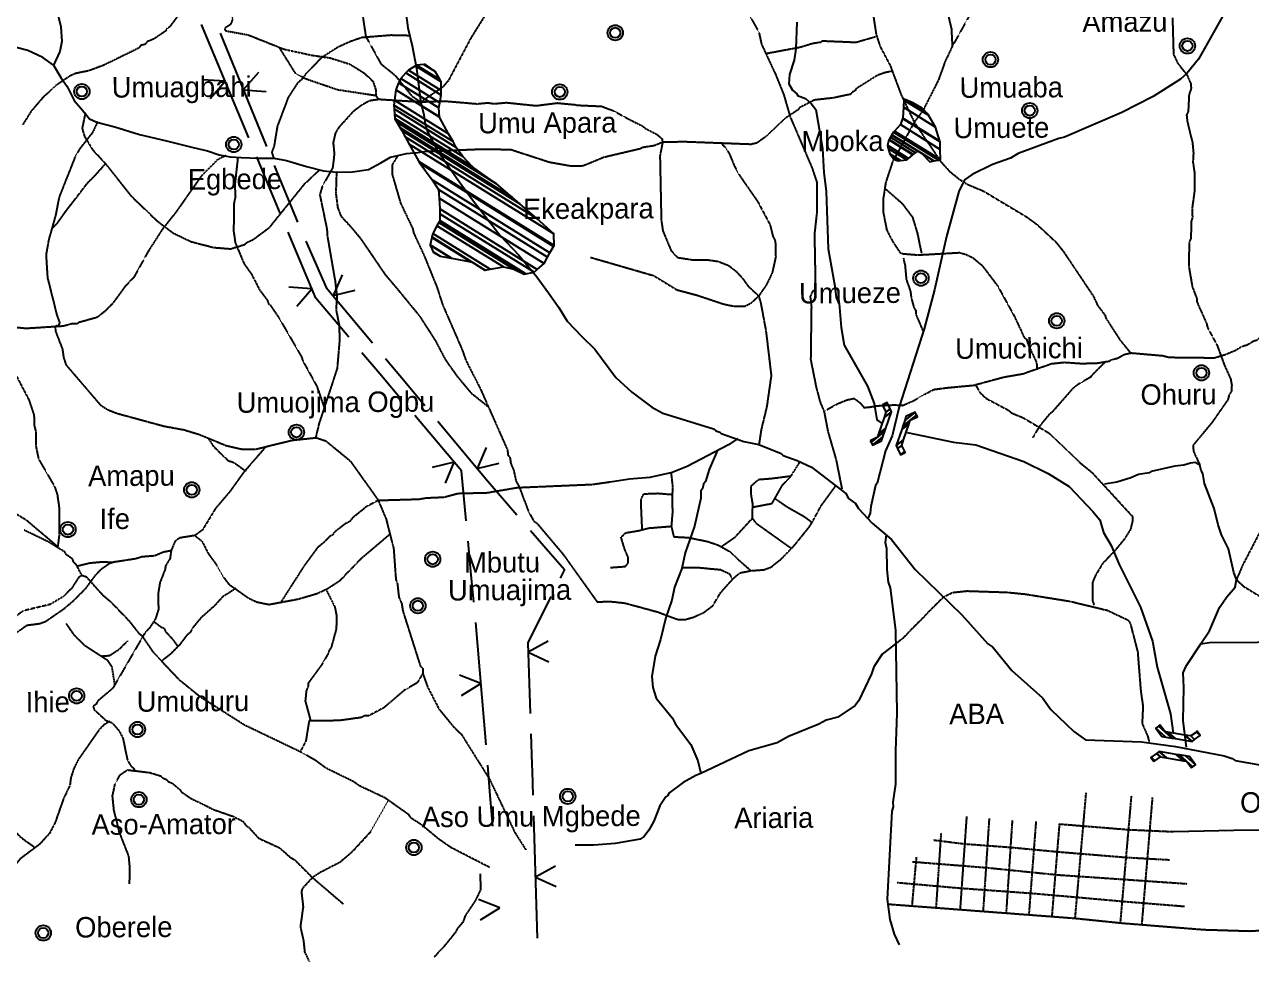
# Model space of a CAD drawing. Header units: metres. Extents: x 321186 to 621985, y 106829 to 204599.
# Drawn here: x 539041 to 551048, y 121855 to 131017 of the extents above; entities that cross this region are included whole.
import ezdxf
from ezdxf.enums import TextEntityAlignment as Align

# ---------------------------------------------------------------- set-up
doc = ezdxf.new("R2010")
doc.units = ezdxf.units.M
doc.header["$MEASUREMENT"] = 0
doc.linetypes.add('DASHED', pattern=[0.75, 0.5, -0.25])
doc.linetypes.add('HIDDEN', pattern=[0.375, 0.25, -0.125])
for name, color, linetype in [('11', 7, 'CONTINUOUS'), ('15', 7, 'CONTINUOUS'), ('18', 7, 'CONTINUOUS'), ('32', 7, 'CONTINUOUS'), ('34', 7, 'CONTINUOUS'), ('PATTERN_CLASS', 7, 'CONTINUOUS')]:
    doc.layers.add(name, color=color, linetype=linetype)
doc.styles.get("Standard").update_dxf_attribs({"font": 'txt', "height": 0.2})

# ---------------------------------------------------------------- blocks, each defined once
blk = doc.blocks.new('TOWN')
at = {"layer": '11', "color": 7, "linetype": 'Continuous'}
for radius in [75, 50]:
    blk.add_circle((0, 0), radius, dxfattribs=at)
blk = doc.blocks.new('BRIDG2')
at = {"layer": '32', "color": 7, "linetype": 'Continuous'}
mesh = blk.add_polyface(dxfattribs=at)
corners = [(-151, 73), (-222, 143), (-110, 74), (-222, 143), (-51, 74), (-131, 124), (-200, 166), (-19, 75), (-99, 124), (-187, 179), (149, 77), (70, 126), (171, 100), (128, 127), (219, 148), (176, 175), (183, 183)]
mesh.append_faces([[corners[k] for k in face] for face in [(0, 0, 2, 1), (3, 2, 4, 6), (6, 5, 9, 9), (5, 4, 7, 8), (8, 7, 10, 11), (11, 10, 12, 13), (13, 12, 14, 15), (15, 14, 16, 16)]], dxfattribs={"vtx0": -1, "vtx2": -1, "color": 7})
mesh = blk.add_polyface(dxfattribs=at)
corners = [(-183, -183), (-219, -148), (-175, -175), (-219, -148), (-171, -99), (-128, -127), (-149, -77), (-70, -126), (20, -75), (188, -179), (99, -124), (52, -74), (200, -166), (131, -124), (110, -74), (222, -143), (151, -73)]
mesh.append_faces([[corners[k] for k in face] for face in [(0, 0, 2, 3), (1, 2, 5, 4), (4, 5, 7, 6), (6, 7, 10, 8), (8, 10, 13, 11), (9, 9, 12, 13), (11, 12, 15, 14), (14, 15, 16, 16)]], dxfattribs={"vtx0": -1, "vtx2": -1, "color": 7})

msp = doc.modelspace()

# ---------------------------------------------------------------- linework, layer by layer
at = {"layer": '15', "color": 1, "linetype": 'HIDDEN'}
for p, q in [((549323, 122275), (549431, 123505)), ((549766, 122228), (549875, 123474)), ((550078, 123459), (549973, 122210)), ((548199, 122360), (548263, 123273)), ((548481, 123254), (548421, 122342)), ((548650, 122327), (548710, 123236)), ((548872, 122308), (548942, 123224)), ((549097, 122293), (549171, 123199)), ((547963, 122375), (548013, 123112)), ((547727, 122391), (547771, 122873))]:
    msp.add_line(p, q, dxfattribs=at)
at = {"layer": '15', "color": 1, "linetype": 'DASHED'}
for points in [[(544259, 132646), (544106, 132201), (543974, 131931), (543922, 131747), (543804, 131480), (543624, 131199), (543582, 131163), (543409, 130886), (543189, 130470), (543134, 130406), (542919, 130258)], [(541865, 132460), (541808, 132284), (541791, 132267), (541784, 132193), (541768, 132144), (541760, 132033), (541776, 131945), (541832, 131850), (541908, 131774), (542041, 131665), (542170, 131577), (542228, 131514), (542321, 131298), (542380, 130901), (542529, 130632), (542665, 130523), (542830, 130320), (542919, 130258)], [(548017, 132183), (548031, 132080), (548079, 131922), (548081, 131854), (548067, 131767), (548017, 131650), (547999, 131530), (548034, 131321), (548055, 131271), (548071, 131143), (548111, 130977), (548120, 130804)], [(547319, 131288), (547375, 130922), (547412, 130806), (547514, 130613), (547617, 130336), (547749, 130059), (548005, 129680), (548092, 129583), (548185, 129507), (548266, 129456), (548427, 129388), (548848, 129136), (548951, 129060), (549138, 128886), (549206, 128800), (549501, 128360), (549543, 128270), (549616, 128173), (549623, 128146), (549762, 127932), (549867, 127803)], [(540618, 131205), (540460, 130993), (540434, 130979), (540421, 130953), (540305, 130875), (540241, 130850), (540220, 130823), (540180, 130814), (540157, 130786), (539815, 130619), (539669, 130565), (539538, 130538), (539487, 130515), (539340, 130416), (539215, 130297), (539107, 130171), (539024, 130040)], [(548341, 131202), (548120, 130804), (548049, 130654), (547984, 130473), (547830, 130170), (547749, 130064), (547535, 129674), (547468, 129470), (547444, 129312), (547445, 129177), (547478, 129009), (547535, 128898), (547608, 128788), (547632, 128777), (547784, 128764), (548190, 128787), (548248, 128772), (548320, 128738), (548413, 128660), (548564, 128461), (548732, 128155), (548824, 127956), (548846, 127941), (548863, 127886), (548945, 127712), (548949, 127638)], [(546137, 131104), (546228, 130941), (546253, 130825), (546389, 130533), (546470, 130333), (546533, 130116), (546749, 129612), (546795, 129473), (546795, 129186), (546771, 128968), (546781, 128432), (546751, 128404), (546730, 128358), (546741, 128258), (546734, 127739), (546788, 127470), (546829, 127317), (546864, 127238), (546904, 127033), (546982, 126764), (547040, 126474)], [(550275, 131082), (550285, 130726), (550327, 130638), (550417, 130523), (550455, 130438), (550457, 130390), (550437, 130330), (550429, 130169), (550413, 130133), (550420, 130068), (550471, 129860), (550480, 129762), (550475, 129672), (550489, 129577), (550490, 129387), (550467, 129218), (550470, 129130), (550459, 129093), (550455, 128926), (550438, 128888), (550435, 128650), (550469, 128454), (550513, 128336), (550515, 128303), (550608, 128095), (550619, 128051), (550712, 127880), (550786, 127679), (550844, 127552), (550855, 127489), (550851, 127428), (550829, 127397), (550817, 127347), (550660, 127123), (550476, 126901), (550481, 126842), (550543, 126709)], [(542802, 130908), (542627, 130912), (542340, 130889), (542225, 130849), (542111, 130797), (541946, 130693), (541784, 130522), (541765, 130491), (541712, 130444), (541620, 130302), (541515, 130024), (541482, 129825), (541460, 129768), (541479, 129711)], [(547369, 130896), (547177, 130841), (546844, 130855), (546833, 130843), (546758, 130832), (546629, 130793), (546295, 130731)], [(547533, 130561), (547451, 130544), (547384, 130518), (547178, 130389), (547170, 130371), (547143, 130358), (547124, 130335), (546954, 130299), (546772, 130279), (546626, 130205), (546610, 130183), (546477, 130095), (546292, 129919), (546207, 129858), (546148, 129845), (545488, 129870), (545285, 129865), (545202, 129832), (545090, 129814), (545065, 129801), (544708, 129717), (544506, 129634)], [(542919, 130258), (542508, 130284), (542417, 130271), (542344, 130231), (542259, 130168), (542117, 130012), (542083, 129957), (542061, 129863), (542072, 129751), (542056, 129616), (541955, 129436), (541930, 129353), (542000, 129015), (542004, 128948), (542080, 128509), (542098, 128353), (542089, 128227), (542119, 128083), (542124, 127936), (542100, 127654), (541922, 127113), (541890, 126979)], [(544443, 130229), (544256, 130247), (544046, 130221), (543755, 130251), (543639, 130240), (543575, 130249), (543471, 130239), (543152, 130266), (542919, 130258)], [(544443, 130229), (544688, 130218), (544805, 130174), (544951, 130094), (545082, 130029), (545118, 130000), (545223, 129947), (545279, 129902), (545285, 129865)], [(539754, 130063), (539706, 129961), (539579, 129799), (539537, 129727), (539379, 129329), (539346, 129158), (539308, 129021), (539279, 128921), (539251, 128767), (539265, 128542), (539356, 128178), (539383, 128104), (539377, 128081), (539340, 128062), (539346, 128012), (539411, 127844), (539423, 127759), (539447, 127689), (539783, 127297), (539858, 127249), (539954, 127213), (540402, 127091), (540602, 127054), (540747, 127010), (541014, 126900), (541173, 126864), (541300, 126864), (541659, 126952), (541895, 126977), (541989, 126946), (542228, 126750), (542499, 126370), (542580, 126180), (542653, 125890), (542675, 125586), (542688, 125561), (542704, 125418), (542731, 125356), (542743, 125282), (542915, 124741), (542938, 124719), (542938, 124670), (542985, 124540), (543096, 124324), (543245, 124143), (543315, 124077), (543592, 123636), (543839, 123116), (543947, 122946)], [(539636, 130152), (539604, 130002), (539628, 129922), (539708, 129791), (539826, 129665), (540085, 129339), (540340, 129095), (540494, 128979), (540671, 128894), (540893, 128837), (541057, 128824), (541194, 128866), (541214, 128885), (541278, 128914), (541438, 129033), (541784, 129461), (541925, 129593)], [(545285, 129865), (545259, 129734), (545272, 129103), (545288, 128998), (545368, 128807), (545432, 128739), (545584, 128716), (545731, 128715), (545828, 128702), (545929, 128662), (546005, 128603), (546065, 128539), (546115, 128468), (546225, 128361)], [(545867, 129847), (545904, 129811), (545942, 129746), (545988, 129632), (546040, 129539), (546212, 129292), (546336, 129061), (546364, 128949), (546388, 128898), (546392, 128744), (546357, 128587), (546300, 128470), (546225, 128361), (546243, 128305), (546296, 128023), (546348, 127585), (546305, 127285), (546249, 127050), (546228, 126910)], [(541010, 129735), (540931, 129696), (540772, 129537), (540518, 129176), (540394, 129021), (540252, 128801), (540112, 128548), (540022, 128452), (539908, 128295), (539828, 128213), (539751, 128153), (539573, 128103), (539557, 128091), (539508, 128091), (539421, 128067), (539057, 128044), (538895, 128059)], [(541128, 129716), (541098, 129447), (541104, 129336), (541089, 129261), (541087, 128995), (541103, 128882), (541190, 128677), (541262, 128576), (541343, 128419), (541415, 128325), (541430, 128282), (541445, 128274), (541529, 128151), (541754, 127763), (541763, 127730), (541901, 127480), (541978, 127257)], [(542696, 129739), (542640, 129649), (542637, 129558), (542720, 129272), (542840, 129021), (542849, 128977), (542949, 128763), (543076, 128450), (543133, 128275), (543324, 127836), (543357, 127740), (543508, 127441), (543768, 126854), (543771, 126807), (543791, 126787), (543799, 126726), (543827, 126659), (543851, 126551), (543879, 126502), (543973, 126254), (544023, 126163), (544057, 126138), (544312, 125836), (544644, 125372)], [(544506, 129634), (544387, 129632), (544178, 129669), (543797, 129793), (543478, 129795), (543072, 129778)], [(547462, 129414), (547629, 129268), (547731, 129132), (547779, 128973), (547818, 128780)], [(544579, 128741), (545198, 128562), (545425, 128423), (545624, 128370), (545885, 128283), (545980, 128264), (546090, 128263), (546153, 128294), (546225, 128361)], [(547641, 128732), (547657, 128666), (547670, 128524), (547710, 128410), (547718, 128345), (547747, 128241), (547763, 128222), (547765, 128180), (547837, 128012)], [(551882, 128144), (551751, 128188), (551559, 128138), (551401, 128077), (551243, 127990), (551115, 127944), (551100, 127929), (551071, 127921), (551006, 127882), (550952, 127866), (550896, 127831), (550795, 127788), (550685, 127755), (550245, 127760), (550179, 127776), (549867, 127803)], [(538691, 128035), (538699, 127976), (538755, 127855), (538895, 127686), (538959, 127584), (539084, 127345), (539133, 127198), (539136, 127096), (539152, 127033), (539151, 126897), (539178, 126769), (539335, 126498), (539361, 126420), (539379, 126294), (539380, 126029), (539365, 125911)], [(549867, 127803), (549803, 127788), (549737, 127751), (549670, 127734), (549658, 127723), (549527, 127702), (549380, 127700), (549216, 127711), (549091, 127698), (548812, 127599), (548626, 127567), (548348, 127492)], [(549622, 127721), (549480, 127581), (549481, 127573), (549350, 127497), (549299, 127457), (549094, 127223), (549072, 127209), (548969, 127082), (548908, 126978)], [(546870, 127239), (547001, 127311), (547094, 127348), (547161, 127361), (547220, 127316), (547256, 127272), (547309, 127276), (547385, 127289), (547555, 127298), (547637, 127293), (547740, 127338), (547855, 127404), (547940, 127449), (548074, 127466), (548257, 127483), (548348, 127492)], [(548348, 127492), (548395, 127413), (548451, 127362), (548674, 127243), (548698, 127220), (548814, 127172), (549062, 127025), (549371, 126731), (549488, 126636), (549883, 126207), (549884, 126165), (549863, 126078), (549802, 125982), (549705, 125864)], [(540836, 126974), (540887, 126895), (541031, 126754), (541091, 126734), (541205, 126650)], [(541403, 126889), (541186, 126639), (541049, 126448), (540908, 126282), (540782, 126074), (540708, 126020), (540563, 125997), (540516, 125969), (540475, 125872), (540464, 125793), (540422, 125726), (540415, 125686), (540365, 125557), (540348, 125450), (540351, 125297), (540322, 125205), (540266, 125118), (540218, 125067), (539904, 124526), (539753, 124398), (539742, 124370), (539713, 124351), (539720, 124319), (539836, 124212), (539899, 124188), (539967, 124109), (540004, 124036), (540046, 123830), (540076, 123774), (540124, 123725)], [(546161, 126297), (546357, 126334), (546459, 126514), (546543, 126603), (546631, 126742)], [(545367, 126635), (545384, 126491), (545379, 126422), (545381, 126239), (545370, 126111), (545395, 126008), (545542, 126000)], [(546536, 125899), (546209, 126132), (546164, 126189), (546168, 126327), (546151, 126430), (546151, 126504), (546226, 126569), (546347, 126578), (546543, 126603)], [(544772, 126542), (544595, 126517), (543863, 126486), (543568, 126436), (543283, 126429), (543148, 126393), (542972, 126385), (542901, 126373), (542497, 126361), (542384, 126300), (542249, 126191), (542222, 126155), (542179, 126135), (542073, 126052), (542055, 126024), (542027, 126012), (541971, 125952), (541907, 125901), (541779, 125726), (541549, 125368)], [(544644, 125372), (544776, 125375), (544914, 125360), (545035, 125328), (545236, 125273), (545435, 125199), (545507, 125199), (545583, 125220), (545685, 125265), (545778, 125335), (545853, 125461), (545927, 125545), (545984, 125606), (546042, 125655), (546149, 125676), (546274, 125685), (546345, 125710), (546438, 125784), (546565, 125912), (546724, 126108), (546760, 126169), (546835, 126308), (546979, 126505)], [(545086, 126075), (545081, 126188), (545076, 126302), (545076, 126375), (545102, 126428), (545236, 126433), (545379, 126422)], [(546384, 126383), (546500, 126303), (546671, 126206), (546751, 126146)], [(551212, 126211), (550963, 125733), (550901, 125589)], [(544776, 125707), (544921, 125718), (544948, 125751), (544947, 125808), (544911, 125897), (544879, 126002), (544924, 126047), (545053, 126068), (545147, 126093), (545370, 126111)], [(545855, 125908), (545995, 126005), (546164, 126189)], [(543594, 122773), (543213, 122969), (543097, 123050), (542922, 123194), (542827, 123254), (542802, 123289), (542569, 123454), (542320, 123571), (542267, 123609), (541989, 123747), (541892, 123818), (541755, 123897), (541195, 124165), (540765, 124438), (540560, 124604), (540308, 124870), (540195, 125035), (540167, 125057), (540066, 125184), (539889, 125367), (539814, 125429), (539649, 125613), (539603, 125628), (539551, 125730), (539521, 125759), (539512, 125789), (539448, 125834), (539437, 125857), (539279, 125956), (539036, 126073)], [(540708, 126020), (540776, 125966), (540841, 125840), (540921, 125731), (540990, 125610), (541042, 125542), (541235, 125407), (541314, 125370), (541434, 125346), (541719, 125399), (541903, 125453), (542003, 125499), (542127, 125579), (542343, 125802), (542618, 126035)], [(545542, 126000), (545730, 125961), (545833, 125925), (545940, 125865), (546021, 125788), (546149, 125676)], [(540475, 125872), (540400, 125857), (540314, 125821), (540189, 125811), (540129, 125792), (539888, 125755), (539814, 125761), (539680, 125749), (539553, 125718)], [(549705, 125864), (549592, 125747), (549520, 125628), (549494, 125565), (549492, 125385), (549505, 125343)], [(539938, 125766), (539872, 125746), (539793, 125690), (539735, 125634), (539635, 125499), (539523, 125384), (539419, 125296), (539246, 125177), (539188, 125156), (539064, 125140), (538947, 125059), (538811, 124934), (538664, 124725), (538585, 124663), (538351, 124522), (538264, 124443), (538140, 124191), (538115, 124159), (537893, 123740), (537870, 123660), (537785, 123476), (537753, 123345), (537617, 123100), (537396, 122884)], [(545470, 125707), (545647, 125706), (545772, 125694), (545852, 125687), (545937, 125647), (545969, 125594)], [(541109, 125503), (540978, 125419), (540900, 125333), (540768, 125216), (540686, 125117), (540662, 125072), (540627, 125042), (540552, 124943), (540472, 124863), (540388, 124796)], [(541991, 125494), (542077, 125322), (542093, 125240), (542092, 125110), (542041, 124922), (542023, 124901), (542018, 124875), (541946, 124752), (541818, 124578), (541816, 124546), (541798, 124502), (541788, 124401), (541836, 124224), (541824, 124198), (541793, 124008), (541742, 123912)], [(547565, 124961), (547640, 125019), (548029, 125415), (548121, 125463), (548265, 125478), (548660, 125465), (548837, 125447), (549273, 125377), (549640, 125288), (549839, 125194), (549861, 125164), (549934, 124883), (549964, 124504), (549986, 124350), (549978, 124182), (550033, 124056), (550046, 124001)], [(550901, 125589), (550969, 125524), (551137, 125422), (551325, 125273), (551390, 125208), (551518, 125108), (551631, 124990)], [(540308, 125178), (540378, 125125), (540407, 125113), (540419, 125083), (540489, 125007), (540541, 124935)], [(542938, 124670), (542883, 124579), (542757, 124506), (542555, 124334), (542407, 124256), (542361, 124256), (542342, 124241), (542122, 124210), (541836, 124207)], [(539873, 124202), (539818, 124168), (539771, 124121), (539566, 123827), (539523, 123741), (539494, 123653), (539485, 123579), (539422, 123446), (539340, 123213), (539287, 123110), (539189, 123001), (538998, 122858), (538935, 122781), (538922, 122511), (538926, 122289), (538904, 122176)], [(540069, 122613), (540072, 122771), (540062, 122884), (539970, 123118), (539916, 123337), (539902, 123474), (539928, 123592), (539977, 123680), (540047, 123728), (540267, 123702), (540373, 123669), (540394, 123648), (540431, 123634), (540447, 123614), (540482, 123601), (540560, 123536), (540577, 123512), (540665, 123452), (540891, 123340), (541090, 123271), (541177, 123227), (541211, 123180), (541233, 123169), (541330, 123061), (541537, 122966), (541640, 122874), (541683, 122849), (541863, 122671), (542163, 122415)], [(552297, 123563), (552253, 123116), (552212, 122932), (552137, 122730), (552065, 122604), (551777, 122395), (551562, 122255), (551328, 122166), (551031, 122149), (550580, 122163), (549792, 122226), (549322, 122274), (547486, 122413)], [(542604, 123434), (542426, 123121), (542245, 122925), (542128, 122824), (541939, 122727), (541859, 122676), (541760, 122568), (541750, 122539), (541767, 122390), (541740, 122196), (541771, 122056), (541782, 121946), (541826, 121855)], [(543499, 122713), (543504, 122557), (543454, 122452), (543352, 122299), (543333, 122242), (543272, 122170), (543260, 122142), (543139, 121992), (543051, 121900)]]:
    msp.add_lwpolyline(points, dxfattribs=at)
at = {"layer": '15', "color": 1, "linetype": 'Continuous'}
for points in [[(551104, 131664), (550932, 131371), (550765, 131095), (550531, 130679), (550416, 130540), (550355, 130483), (550085, 130313), (549778, 130156), (549219, 129917), (549163, 129904), (548765, 129757), (548690, 129712), (548514, 129647), (548316, 129552), (548240, 129500), (548184, 129386), (548063, 128943), (547947, 128422), (547846, 128040), (547600, 127279)], [(539325, 130620), (539220, 130695), (539072, 130763), (538911, 130807), (538808, 130846), (538678, 130890), (538537, 130965), (538358, 131097), (538192, 131210), (538017, 131331), (537853, 131421), (537661, 131505), (537509, 131565), (537393, 131593), (537243, 131594), (537185, 131593)], [(539360, 131141), (539397, 130995), (539407, 130853), (539387, 130754), (539325, 130620)], [(542763, 131209), (542792, 130986), (542835, 130810), (542877, 130587), (542900, 130409), (542917, 130269), (542949, 130135), (542963, 130046), (542985, 129969), (543076, 129795), (543267, 129518), (543425, 129304), (543697, 128954), (543877, 128761), (544055, 128549), (544167, 128395), (544271, 128249), (544350, 128118), (544494, 127965), (544623, 127841)], [(539325, 130620), (539396, 130500), (539459, 130411), (539527, 130274), (539607, 130181), (539675, 130096), (539749, 130062), (539923, 130018), (540165, 129943), (540429, 129879), (540690, 129814), (540833, 129782), (540945, 129743), (541052, 129723), (541162, 129718), (541327, 129710), (541479, 129711), (541604, 129688), (541801, 129628), (541968, 129587), (542098, 129575), (542250, 129576), (542406, 129598), (542528, 129665), (542622, 129719), (542778, 129756), (542889, 129765), (542974, 129778), (543072, 129778)], [(544623, 127841), (544829, 127566), (544983, 127422), (545179, 127275), (545288, 127216), (545782, 127063), (545806, 127044), (545846, 127032), (545860, 127017), (546081, 126941), (546228, 126910), (546446, 126822), (546466, 126802), (546601, 126754), (546743, 126688), (547078, 126432), (547104, 126383), (547174, 126333), (547202, 126284), (547336, 126142), (547525, 125981), (547756, 125687), (548214, 125246), (548469, 124961), (548516, 124929), (548704, 124699), (549003, 124432), (549085, 124318), (549309, 124104), (549425, 124022)], [(547600, 127279), (547531, 126994), (547466, 126848), (547385, 126533), (547369, 126508), (547322, 126304), (547315, 126240), (547294, 126187)], [(546022, 126970), (545931, 126907), (545527, 126694), (545378, 126638), (545159, 126587), (544960, 126572), (544772, 126542)], [(545821, 126856), (545741, 126667), (545706, 126548), (545685, 126522), (545675, 126476), (545660, 126457), (545658, 126386), (545598, 126110), (545507, 125851), (545473, 125697), (545403, 125515), (545375, 125387), (545318, 125218), (545265, 125003), (545213, 124841), (545181, 124641), (545191, 124534), (545223, 124430), (545383, 124233), (545413, 124175), (545562, 123975), (545630, 123817), (545661, 123692)], [(550548, 124958), (550637, 125089), (550736, 125317), (550808, 125422), (550888, 125514), (550901, 125589), (550876, 125658), (550823, 125890), (550755, 126028), (550721, 126125), (550682, 126285), (550590, 126529), (550572, 126627), (550555, 126656), (550543, 126709), (550498, 126733), (550452, 126729), (550385, 126707), (550297, 126697), (550068, 126646), (550046, 126634), (549942, 126618), (549868, 126585), (549729, 126542), (549610, 126521)], [(547473, 126026), (547464, 125953), (547475, 125894), (547479, 125688), (547492, 125564), (547512, 125507), (547566, 125095), (547579, 124282), (547565, 123914), (547566, 123587), (547540, 123411), (547541, 123367), (547527, 123325), (547483, 122464), (547508, 122264), (547552, 122120), (547599, 122016)], [(547565, 124961), (547433, 124860), (547352, 124735), (547331, 124668), (547205, 124407), (547171, 124358), (546999, 124245), (546885, 124213), (546814, 124174), (546517, 124055), (546406, 123994), (546128, 123914), (545661, 123692)], [(550548, 124958), (550401, 124737), (550375, 124678), (550383, 124533), (550378, 124209), (550408, 123951)], [(551631, 124990), (551578, 124977), (550636, 124969), (550548, 124958)], [(549425, 124022), (549972, 124003), (550306, 123957), (550782, 123865), (550860, 123840), (550890, 123820), (551165, 123772), (551336, 123759), (551700, 123687), (552054, 123633), (552160, 123605)], [(545661, 123692), (545612, 123674), (545488, 123605), (545345, 123500), (545338, 123479), (545317, 123466), (545257, 123378), (545199, 123228), (545151, 123137), (545104, 123076), (545065, 123050), (544822, 123008), (544613, 122992), (544430, 122991)]]:
    msp.add_lwpolyline(points, dxfattribs=at)
at = {"layer": '15', "color": 1, "linetype": 'HIDDEN'}
for points in [[(540841, 131303), (540936, 131255), (541002, 131198), (541068, 131114), (541078, 131073), (541057, 131018), (541006, 130985), (541000, 130969), (541009, 130956), (541229, 130917), (541582, 130776), (541854, 130717), (542028, 130692), (542222, 130631), (542365, 130543), (542451, 130462), (542477, 130382), (542480, 130321), (542502, 130288)], [(542480, 130321), (542104, 130378), (541789, 130486), (541691, 130542), (541537, 130790)], [(539308, 129021), (539365, 129079), (539449, 129197), (539547, 129323), (539653, 129462), (539737, 129548), (539835, 129658)], [(542094, 129582), (542087, 129367), (542105, 129229), (542137, 129144), (542227, 129047), (542324, 128932), (542432, 128774), (542567, 128576), (542693, 128427), (542907, 128166), (543060, 127928), (543162, 127735), (543274, 127578), (543409, 127416), (543577, 127281)], [(539365, 125911), (539059, 126170), (538325, 126603), (538196, 126669), (538028, 126721), (537680, 126734), (537472, 126772), (537357, 126812), (537252, 126872), (537222, 126878), (537176, 126915), (536992, 127016)], [(539603, 125628), (539571, 125611), (539500, 125501), (539413, 125418), (539292, 125346), (539027, 125283), (538802, 125117), (538663, 124984), (538464, 124856), (538314, 124745), (538190, 124594), (538140, 124475), (538017, 124245), (537955, 124175), (537875, 124116), (537582, 123966), (537394, 123924), (537106, 123950), (536918, 123955), (536524, 123930)], [(539925, 124561), (539897, 124737), (539857, 124796), (539634, 124940), (539529, 125044), (539452, 125156)], [(539789, 124842), (539873, 124846), (539967, 124908), (540051, 124989)], [(537853, 124116), (538051, 123907), (538370, 123710), (538510, 123610), (538654, 123461), (538830, 123240), (539013, 123062), (539143, 122969)], [(549171, 123199), (549844, 123144), (550284, 123124)], [(547934, 123043), (548239, 123005), (548693, 122971), (549148, 122928), (549817, 122873), (550245, 122849)], [(547732, 122830), (548462, 122772), (549138, 122703), (549792, 122658), (550414, 122615)], [(547577, 122627), (548202, 122572), (548881, 122523), (549343, 122483), (549787, 122443), (550394, 122394)]]:
    msp.add_lwpolyline(points, dxfattribs=at)
at = {"layer": '18', "color": 143, "linetype": 'Continuous'}
for points in [[(546600, 131042), (546589, 130781), (546573, 130668), (546528, 130529), (546521, 130437), (546557, 130377), (546600, 130341), (546605, 130322), (546685, 130293), (546740, 130245), (546784, 130185), (546850, 129804), (546862, 129571), (546887, 129384), (546904, 128825), (546972, 128459), (546985, 128344), (547012, 128290), (547032, 128055), (547063, 127883), (547291, 127481), (547355, 127310), (547382, 127153), (547437, 127112)], [(547678, 127026), (548131, 126933), (548351, 126907), (548821, 126744), (549059, 126628), (549263, 126498), (549497, 126256), (549563, 126174), (549600, 126048), (549675, 125921), (549755, 125738), (549962, 125320), (550078, 124986), (550125, 124731), (550257, 124277), (550283, 124088)]]:
    msp.add_lwpolyline(points, dxfattribs=at)
at = {"layer": '34', "color": 181, "linetype": 'Continuous'}
for p, q in [((541236, 129909), (540774, 131017)), ((540954, 130934), (541409, 129823)), ((541329, 130547), (541182, 130378)), ((541005, 130463), (540782, 130478)), ((540859, 130294), (541005, 130463)), ((541182, 130378), (541405, 130362)), ((541428, 129448), (541313, 129725)), ((541485, 129638), (541599, 129361)), ((541544, 129171), (541428, 129448)), ((542150, 128571), (542060, 128366)), ((541852, 128433), (541629, 128448)), ((541706, 128263), (541852, 128433)), ((542060, 128366), (542278, 128418)), ((542536, 127577), (542342, 127806)), ((542573, 127752), (542765, 127522)), ((542730, 127348), (542536, 127577)), ((542765, 127522), (542957, 127291)), ((543559, 126882), (543469, 126677)), ((543247, 126737), (543029, 126684)), ((543159, 126532), (543247, 126737)), ((543469, 126677), (543687, 126728)), ((543410, 125667), (543382, 125966)), ((543991, 126070), (544187, 125844)), ((543439, 125369), (543410, 125667)), ((543557, 123974), (543456, 125170)), ((544164, 124986), (543968, 124879)), ((543968, 124879), (544171, 124786)), ((543507, 124572), (543299, 124655)), ((543316, 124455), (543507, 124572)), ((543996, 124080), (544007, 123780)), ((543599, 123476), (543574, 123775)), ((543625, 123177), (543599, 123476)), ((544022, 123280), (544059, 122081)), ((550284, 123124), (550584, 123131)), ((544238, 122786), (544041, 122680)), ((544041, 122680), (544244, 122587)), ((543692, 122380), (543484, 122462)), ((543503, 122260), (543691, 122379))]:
    msp.add_line(p, q, dxfattribs=at)
for points in [[(541599, 129361), (541699, 129116), (541713, 129083)], [(542213, 127959), (541890, 128340), (541621, 128986)], [(541794, 128900), (541994, 128446), (542445, 127906)], [(543363, 126165), (543317, 126654), (542859, 127195)], [(543085, 127138), (543555, 126573), (543860, 126222)], [(544187, 125844), (544324, 125687), (544282, 125604)], [(544193, 125425), (543965, 124969), (543989, 124280)], [(544007, 123780), (544009, 123714), (544016, 123480)], [(550784, 123135), (550876, 123137), (551731, 123149), (551984, 123152)]]:
    msp.add_lwpolyline(points, dxfattribs=at)
at = {"layer": 'PATTERN_CLASS', "color": 181, "linetype": 'Continuous'}
msp.add_lwpolyline([(550284, 123124), (550876, 123137), (551731, 123149), (552608, 123160), (553427, 123159), (554050, 123169), (554617, 123165), (554954, 123209), (555764, 123318), (556551, 123422), (557455, 123544), (558264, 123648), (558746, 123700), (559172, 123839), (559994, 124154), (560816, 124470), (561638, 124786), (562468, 125101), (563337, 125432)], dxfattribs=at)

# ---------------------------------------------------------------- block references
at = {"layer": '11', "color": 7, "linetype": 'Continuous'}
for p, xscale, yscale, rotation in [((544822, 130937), 1.000001865616, 1.000001865628292, 359.5936537665963), ((550421, 130808), 1.000001865616, 1.000001865628292, 359.5936537665963), ((548494, 130674), 1.000001865616, 1.000001865628292, 359.5936537665963), ((539602, 130362), 1.000001832601945, 1.000001832624548, 359.5939205644958), ((544279, 130358), 1.000001832601945, 1.000001832624548, 359.5939205644958), ((548878, 130176), 1.000001799609677, 1.000001799635356, 359.5941873615792), ((541088, 129844), 1.000001766638989, 1.000001766660716, 359.5944541595139), ((547814, 128537), 1.000001667857228, 1.000001667882316, 359.5952545517559), ((549142, 128120), 1.000001634973272, 1.000001634994987, 359.5955213497609), ((550559, 127611), 1.000001569270511, 1.00000156929309, 359.5960549449898), ((541701, 127030), 1.000001536451604, 1.000001536463969, 359.5963217430473), ((540677, 126467), 1.000001470878941, 1.000001470893039, 359.5968553383812), ((539466, 126078), 1.000001438125186, 1.000001438136678, 359.5971221356575), ((543035, 125788), 1.000001438125186, 1.000001438136678, 359.5971221356575), ((542890, 125333), 1.000001372682621, 1.000001372696715, 359.5976557310963), ((539551, 124452), 1.000001307326788, 1.000001307344064, 359.5981893266048), ((540146, 124123), 1.000001274681346, 1.000001274704118, 359.5984561248021), ((540160, 123437), 1.000001209455611, 1.000001209467882, 359.5989897204151), ((544357, 123469), 1.000001209455611, 1.000001209467882, 359.5989897204151), ((542851, 122969), 1.000001176875218, 1.000001176900696, 359.5992565186646), ((539224, 122133), 1.000001111779582, 1.000001111795427, 359.599790114382)]:
    msp.add_blockref('TOWN', p, dxfattribs=dict(at, xscale=xscale, yscale=yscale, rotation=rotation))
at = {"layer": '32', "color": 7, "linetype": 'Continuous', "rotation": 250.5436855438648}
msp.add_blockref('BRIDG2', (547548, 127065), dxfattribs=at)
at = {"layer": '32', "color": 7, "linetype": 'Continuous', "xscale": 1.000002265137963, "yscale": 1.000002265136573, "rotation": 349.9235057406635}
msp.add_blockref('BRIDG2', (550306, 123957), dxfattribs=at)

# ---------------------------------------------------------------- texts
at = {"layer": '11', "color": 7, "linetype": 'Continuous'}
for s, rotation, p in [('Amazu', 0.3613, (549809, 131044)), ('Umuagbahi', 0.3609, (540579, 130382)), ('Umuaba', 0.3609, (548697, 130407)), ('Umu Apara', 0.3607, (544157, 130027)), ('Umuete', 0.3606, (548601, 130007)), ('Mboka', 0.3606, (547046, 129882)), ('Egbede', 0.3603, (541100, 129481)), ('Ekeakpara', 0.3601, (544559, 129193)), ('Umueze', 0.3596, (547119, 128391)), ('Umuchichi', 0.3593, (548773, 127855)), ('Umuojima Ogbu', 0.359, (542084, 127301)), ('Ohuru', 0.359, (550334, 127404)), ('Amapu', 0.3585, (540087, 126575)), ('Ife', 0.3583, (539924, 126187)), ('Mbutu', 0.3578, (543714, 125762)), ('Umuajima', 0.3578, (543788, 125463)), ('Ihie', 0.3571, (539268, 124396)), ('Umuduru', 0.3571, (540689, 124404)), ('ABA', 0.357, (548358, 124276)), ('Ogbor Hill', 0.3565, (551532, 123388)), ('Aso Umu Mgbede', 0.3564, (544000, 123249)), ('Ariaria', 0.3564, (546373, 123264)), ('Aso-Amator', 0.3564, (540403, 123196)), ('Oberele', 0.3557, (540012, 122195))]:
    msp.add_text(s, height=200.2, rotation=rotation, dxfattribs=at).set_placement(p, align=Align.MIDDLE)

# ---------------------------------------------------------------- meshes
at = {"layer": '11', "color": 253, "linetype": 'Continuous'}
mesh = msp.add_polyface(dxfattribs=at)
corners = [(543040, 128792), (543108, 128751), (543039, 128794), (543215, 128733), (543009, 128860), (543219, 128732), (543009, 128862), (543544, 128614), (543410, 128697), (543026, 128935), (543550, 128615), (543423, 128695), (543027, 128940), (543599, 128624), (543035, 128974), (543727, 128648), (543077, 129050), (543829, 128624), (543094, 129080), (543932, 128576), (543101, 129092), (543947, 128579), (543105, 129100), (544028, 128595), (543105, 129167), (544059, 128622), (543105, 129214), (544126, 128681), (543098, 129318), (544160, 128741), (543092, 129403), (544183, 128784), (543029, 129500), (544219, 128848), (542908, 129661), (544223, 128856), (542899, 129677), (544222, 128969), (542805, 129849), (544054, 129121), (542765, 129920), (543888, 129264), (542732, 129981), (543816, 129326), (542716, 130008), (543659, 129459), (542684, 130064), (543428, 129622), (542666, 130095), (542664, 130098), (543423, 129628), (542664, 130098), (542661, 130141), (543329, 129727), (542658, 130193), (543266, 129816), (542656, 130230), (543234, 129872), (542662, 130277), (543189, 129949), (542673, 130379), (543101, 130113), (542673, 130380), (543101, 130115), (542702, 130447), (543096, 130203), (542722, 130490), (543105, 130253), (542771, 130544), (543118, 130328), (542797, 130572), (543117, 130373), (542866, 130614), (543117, 130458), (542877, 130621), (543104, 130480), (542950, 130627), (543058, 130559), (542964, 130628)]
mesh.append_faces([[corners[k] for k in face] for face in [(0, 0, 1, 2), (2, 1, 3, 4), (4, 3, 5, 6), (6, 5, 8, 9), (9, 8, 11, 12), (7, 7, 10, 11), (12, 10, 13, 14), (14, 13, 15, 16), (16, 15, 17, 18), (18, 17, 19, 20), (20, 19, 21, 22), (22, 21, 23, 24), (24, 23, 25, 26), (26, 25, 27, 28), (28, 27, 29, 30), (30, 29, 31, 32), (32, 31, 33, 34), (34, 33, 35, 36), (36, 35, 37, 38), (38, 37, 39, 40), (40, 39, 41, 42), (42, 41, 43, 44), (44, 43, 45, 46), (46, 45, 47, 48), (48, 47, 50, 51), (49, 50, 53, 52), (52, 53, 55, 54), (54, 55, 57, 56), (56, 57, 59, 58), (58, 59, 61, 60), (60, 61, 63, 62), (62, 63, 65, 64), (64, 65, 67, 66), (66, 67, 69, 68), (68, 69, 71, 70), (70, 71, 73, 72), (72, 73, 75, 74), (74, 75, 77, 76), (76, 77, 78, 78)]], dxfattribs={"vtx0": -1, "vtx2": -1, "color": 253})
mesh = msp.add_polyface(dxfattribs=at)
corners = [(547545, 129702), (547531, 129722), (547590, 129686), (547510, 129752), (547614, 129688), (547494, 129806), (547676, 129693), (547485, 129837), (547693, 129708), (547500, 129889), (547734, 129744), (547501, 129892), (547736, 129746), (547516, 129916), (547760, 129764), (547902, 129676), (547529, 129937), (547782, 129780), (547823, 129755), (547939, 129683), (547530, 129939), (547819, 129759), (547941, 129684), (547546, 129964), (547985, 129692), (547555, 129975), (548005, 129696), (547612, 130039), (548003, 129796), (547634, 130098), (548002, 129870), (547636, 130103), (547999, 129878), (547957, 130013), (547643, 130208), (547957, 130013), (547888, 130130), (547647, 130279), (547873, 130146), (547648, 130286), (547838, 130185), (547726, 130255), (547826, 130199)]
mesh.append_faces([[corners[k] for k in face] for face in [(0, 0, 2, 1), (1, 2, 4, 3), (3, 4, 6, 5), (5, 6, 8, 7), (7, 8, 10, 9), (9, 10, 12, 11), (11, 12, 14, 13), (13, 14, 17, 16), (15, 15, 19, 18), (16, 17, 21, 20), (18, 19, 22, 21), (20, 22, 24, 23), (23, 24, 26, 25), (25, 26, 28, 27), (27, 28, 30, 29), (29, 30, 32, 31), (31, 32, 35, 34), (34, 33, 36, 37), (37, 36, 38, 39), (39, 38, 40, 41), (41, 40, 42, 42)]], dxfattribs={"vtx0": -1, "vtx2": -1, "color": 253})

doc.saveas('drawing.dxf')
